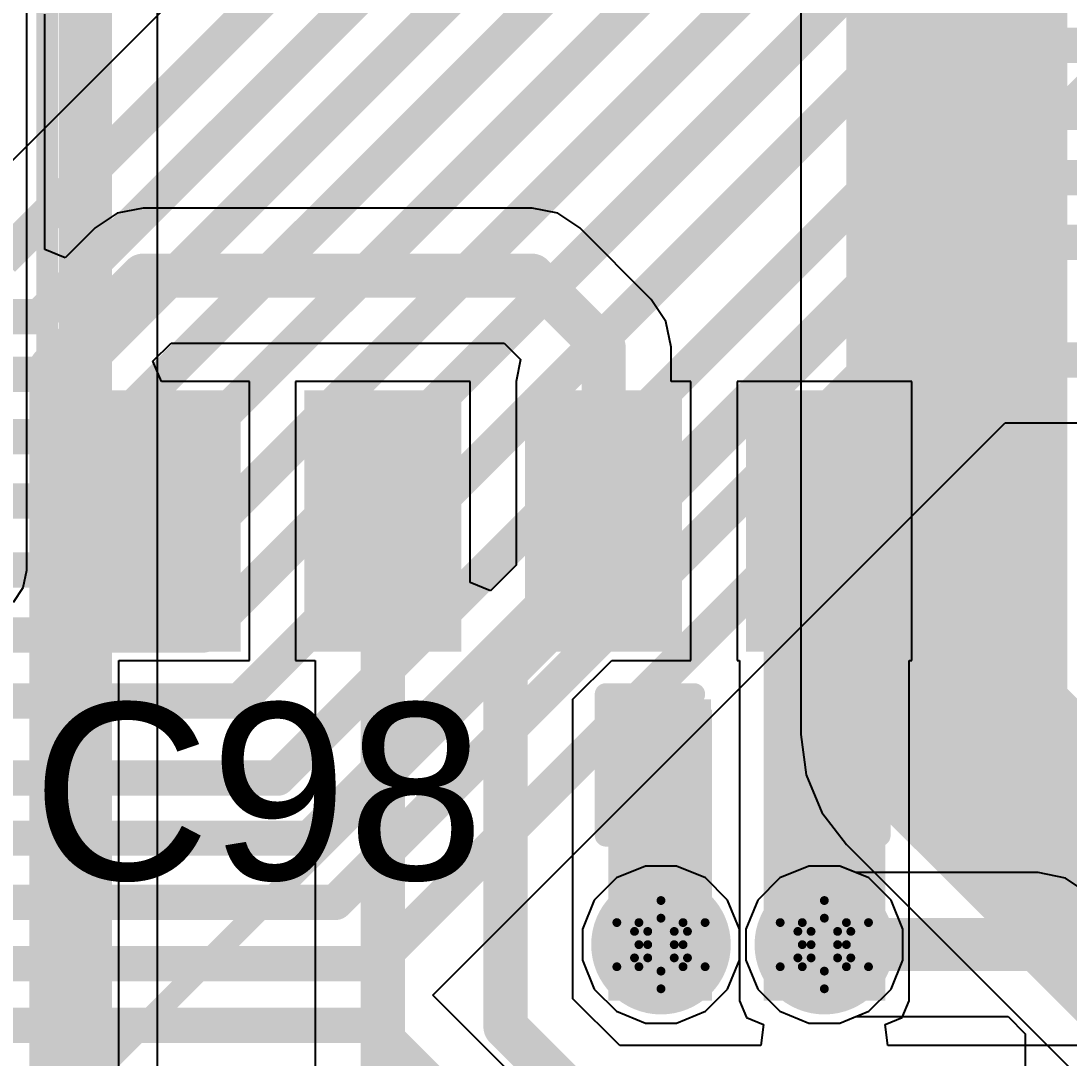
# Model space of a CAD drawing. Header units: inches. Extents: x -2.7 to 10.9, y -2.9 to 7.4.
# Drawn here: x 0.2722 to 0.5096, y 0.5096 to 0.7445 of the extents above; entities that cross this region are included whole.
import ezdxf

# ---------------------------------------------------------------- set-up
doc = ezdxf.new("R2010")
doc.units = ezdxf.units.IN
doc.header["$MEASUREMENT"] = 0
for name, color, linetype in [('Board Outline', 216, 'Continuous'), ('Bottom Layer', 5, 'Continuous'), ('Bottom Overlay', 54, 'Continuous'), ('Bottom Solder', 6, 'Continuous'), ('Drill Drawing', 1, 'Continuous'), ('Layer 2', 16, 'Continuous'), ('Layer 3', 76, 'Continuous'), ('Top Layer', 1, 'Continuous'), ('Top Overlay', 2, 'Continuous'), ('Top Paste', 8, 'Continuous'), ('Top Solder', 216, 'Continuous'), ('Via Holes', 16, 'Continuous')]:
    doc.layers.add(name, color=color, linetype=linetype)
doc.styles.add('Arial', font='', dxfattribs={"height": 0.2})
doc.styles.get('Arial').set_extended_font_data('Arial')

# ---------------------------------------------------------------- blocks, each defined once
blk = doc.blocks.new('SOP_8_30')
at = {"layer": 'Top Layer'}
for points in [[(-0.13386, 0.08878), (-0.08268, 0.08878), (-0.08268, 0.06122), (-0.13386, 0.06122)], [(0.08268, 0.08878), (0.13386, 0.08878), (0.13386, 0.06122), (0.08268, 0.06122)], [(-0.13386, 0.03878), (-0.08268, 0.03878), (-0.08268, 0.01122), (-0.13386, 0.01122)], [(0.08268, 0.03878), (0.13386, 0.03878), (0.13386, 0.01122), (0.08268, 0.01122)], [(-0.13386, -0.01122), (-0.08268, -0.01122), (-0.08268, -0.03878), (-0.13386, -0.03878)], [(0.08268, -0.01122), (0.13386, -0.01122), (0.13386, -0.03878), (0.08268, -0.03878)], [(-0.13386, -0.06122), (-0.08268, -0.06122), (-0.08268, -0.08878), (-0.13386, -0.08878)], [(0.08268, -0.06122), (0.13386, -0.06122), (0.13386, -0.08878), (0.08268, -0.08878)]]:
    blk.add_hatch(color=1, dxfattribs=at).paths.add_polyline_path(points)
at = {"layer": 'Top Overlay'}
blk.add_hatch(color=2, dxfattribs=at).paths.add_polyline_path([(-0.078, 0.05799), (-0.067, 0.05799), (-0.067, 0.08399), (-0.078, 0.08399)])
at = {"layer": 'Top Paste'}
for points in [[(-0.13386, 0.08878), (-0.08268, 0.08878), (-0.08268, 0.06122), (-0.13386, 0.06122)], [(0.08268, 0.08878), (0.13386, 0.08878), (0.13386, 0.06122), (0.08268, 0.06122)], [(-0.13386, 0.03878), (-0.08268, 0.03878), (-0.08268, 0.01122), (-0.13386, 0.01122)], [(0.08268, 0.03878), (0.13386, 0.03878), (0.13386, 0.01122), (0.08268, 0.01122)], [(-0.13386, -0.01122), (-0.08268, -0.01122), (-0.08268, -0.03878), (-0.13386, -0.03878)], [(0.08268, -0.01122), (0.13386, -0.01122), (0.13386, -0.03878), (0.08268, -0.03878)], [(-0.13386, -0.06122), (-0.08268, -0.06122), (-0.08268, -0.08878), (-0.13386, -0.08878)], [(0.08268, -0.06122), (0.13386, -0.06122), (0.13386, -0.08878), (0.08268, -0.08878)]]:
    blk.add_hatch(color=8, dxfattribs=at).paths.add_polyline_path(points)
at = {"layer": 'Top Solder'}
for points in [[(-0.13786, 0.09278), (-0.07868, 0.09278), (-0.07868, 0.05722), (-0.13786, 0.05722)], [(0.07868, 0.09278), (0.13786, 0.09278), (0.13786, 0.05722), (0.07868, 0.05722)], [(-0.13786, 0.04278), (-0.07868, 0.04278), (-0.07868, 0.00722), (-0.13786, 0.00722)], [(0.07868, 0.04278), (0.13786, 0.04278), (0.13786, 0.00722), (0.07868, 0.00722)], [(-0.13786, -0.00722), (-0.07868, -0.00722), (-0.07868, -0.04278), (-0.13786, -0.04278)], [(0.07868, -0.00722), (0.13786, -0.00722), (0.13786, -0.04278), (0.07868, -0.04278)], [(-0.13786, -0.05722), (-0.07868, -0.05722), (-0.07868, -0.09278), (-0.13786, -0.09278)], [(0.07868, -0.05722), (0.13786, -0.05722), (0.13786, -0.09278), (0.07868, -0.09278)]]:
    blk.add_hatch(color=216, dxfattribs=at).paths.add_polyline_path(points)
at = {"layer": 'Top Overlay'}
for points in [[(0.07986, 0.101, 0.005, 0.005, 0), (-0.08014, 0.101, 0.005, 0.005, 0)], [(-0.08014, 0.093, 0.005, 0.005, 0), (-0.08014, 0.101, 0.005, 0.005, 0)], [(0.07986, 0.093, 0.005, 0.005, 0), (0.07986, 0.101, 0.005, 0.005, 0)], [(-0.14014, 0.075, 0.005, 0.005, 0), (-0.14514, 0.08, 0.005, 0.005, 0)], [(-0.14514, 0.07, 0.005, 0.005, 0), (-0.14514, 0.08, 0.005, 0.005, 0)], [(-0.14514, 0.07, 0.005, 0.005, 0), (-0.14014, 0.075, 0.005, 0.005, 0)], [(-0.08014, -0.101, 0.005, 0.005, 0), (-0.08014, -0.093, 0.005, 0.005, 0)], [(0.07986, -0.101, 0.005, 0.005, 0), (0.07986, -0.093, 0.005, 0.005, 0)], [(0.07986, -0.101, 0.005, 0.005, 0), (-0.08014, -0.101, 0.005, 0.005, 0)]]:
    blk.add_lwpolyline(points, format="xyseb", dxfattribs=at)
for points in [[(-0.08139, 0.101, 0.0025, 0.0025, 1), (-0.07889, 0.101, 0.0025, 0.0025, 1)], [(-0.08139, 0.101, 0.0025, 0.0025, 1), (-0.07889, 0.101, 0.0025, 0.0025, 1)], [(0.07861, 0.101, 0.0025, 0.0025, 1), (0.08111, 0.101, 0.0025, 0.0025, 1)], [(0.07861, 0.101, 0.0025, 0.0025, 1), (0.08111, 0.101, 0.0025, 0.0025, 1)], [(-0.08139, 0.093, 0.0025, 0.0025, 1), (-0.07889, 0.093, 0.0025, 0.0025, 1)], [(0.07861, 0.093, 0.0025, 0.0025, 1), (0.08111, 0.093, 0.0025, 0.0025, 1)], [(-0.14639, 0.08, 0.0025, 0.0025, 1), (-0.14389, 0.08, 0.0025, 0.0025, 1)], [(-0.14639, 0.08, 0.0025, 0.0025, 1), (-0.14389, 0.08, 0.0025, 0.0025, 1)], [(-0.14139, 0.075, 0.0025, 0.0025, 1), (-0.13889, 0.075, 0.0025, 0.0025, 1)], [(-0.14139, 0.075, 0.0025, 0.0025, 1), (-0.13889, 0.075, 0.0025, 0.0025, 1)], [(-0.14639, 0.07, 0.0025, 0.0025, 1), (-0.14389, 0.07, 0.0025, 0.0025, 1)], [(-0.14639, 0.07, 0.0025, 0.0025, 1), (-0.14389, 0.07, 0.0025, 0.0025, 1)], [(-0.08139, -0.093, 0.0025, 0.0025, 1), (-0.07889, -0.093, 0.0025, 0.0025, 1)], [(0.07861, -0.093, 0.0025, 0.0025, 1), (0.08111, -0.093, 0.0025, 0.0025, 1)], [(-0.08139, -0.101, 0.0025, 0.0025, 1), (-0.07889, -0.101, 0.0025, 0.0025, 1)], [(-0.08139, -0.101, 0.0025, 0.0025, 1), (-0.07889, -0.101, 0.0025, 0.0025, 1)], [(0.07861, -0.101, 0.0025, 0.0025, 1), (0.08111, -0.101, 0.0025, 0.0025, 1)], [(0.07861, -0.101, 0.0025, 0.0025, 1), (0.08111, -0.101, 0.0025, 0.0025, 1)]]:
    blk.add_lwpolyline(points, format="xyseb", close=True, dxfattribs=at)
blk = doc.blocks.new('C___0402_32')
at = {"layer": 'Top Layer'}
for points in [[(-0.0275, -0.0125), (-0.0275, 0.0125), (-0.0095, 0.0125), (-0.0095, -0.0125)], [(0.0095, -0.0125), (0.0095, 0.0125), (0.0275, 0.0125), (0.0275, -0.0125)]]:
    blk.add_hatch(color=1, dxfattribs=at).paths.add_polyline_path(points)
at = {"layer": 'Top Paste'}
for points in [[(-0.0275, -0.0125), (-0.0275, 0.0125), (-0.0095, 0.0125), (-0.0095, -0.0125)], [(0.0095, -0.0125), (0.0095, 0.0125), (0.0275, 0.0125), (0.0275, -0.0125)]]:
    blk.add_hatch(color=8, dxfattribs=at).paths.add_polyline_path(points)
at = {"layer": 'Top Solder'}
for points in [[(-0.02986, -0.01486), (-0.02986, 0.01486), (-0.00714, 0.01486), (-0.00714, -0.01486)], [(0.00714, -0.01486), (0.00714, 0.01486), (0.02986, 0.01486), (0.02986, -0.01486)]]:
    blk.add_hatch(color=216, dxfattribs=at).paths.add_polyline_path(points)
at = {"layer": 'Top Overlay'}
for points in [[(-0.031, 0.016, 0.005, 0.005, 0), (-0.031, -0.016, 0.005, 0.005, 0)], [(-0.011, 0.016, 0.005, 0.005, 0), (-0.031, 0.016, 0.005, 0.005, 0)], [(0.031, 0.016, 0.005, 0.005, 0), (0.011, 0.016, 0.005, 0.005, 0)], [(0.031, 0.016, 0.005, 0.005, 0), (0.031, -0.016, 0.005, 0.005, 0)], [(-0.011, -0.016, 0.005, 0.005, 0), (-0.031, -0.016, 0.005, 0.005, 0)], [(0.031, -0.016, 0.005, 0.005, 0), (0.011, -0.016, 0.005, 0.005, 0)]]:
    blk.add_lwpolyline(points, format="xyseb", dxfattribs=at)
for points in [[(-0.03225, 0.016, 0.0025, 0.0025, 1), (-0.02975, 0.016, 0.0025, 0.0025, 1)], [(-0.03225, 0.016, 0.0025, 0.0025, 1), (-0.02975, 0.016, 0.0025, 0.0025, 1)], [(-0.01225, 0.016, 0.0025, 0.0025, 1), (-0.00975, 0.016, 0.0025, 0.0025, 1)], [(0.00975, 0.016, 0.0025, 0.0025, 1), (0.01225, 0.016, 0.0025, 0.0025, 1)], [(0.02975, 0.016, 0.0025, 0.0025, 1), (0.03225, 0.016, 0.0025, 0.0025, 1)], [(0.02975, 0.016, 0.0025, 0.0025, 1), (0.03225, 0.016, 0.0025, 0.0025, 1)], [(-0.03225, -0.016, 0.0025, 0.0025, 1), (-0.02975, -0.016, 0.0025, 0.0025, 1)], [(-0.03225, -0.016, 0.0025, 0.0025, 1), (-0.02975, -0.016, 0.0025, 0.0025, 1)], [(-0.01225, -0.016, 0.0025, 0.0025, 1), (-0.00975, -0.016, 0.0025, 0.0025, 1)], [(0.00975, -0.016, 0.0025, 0.0025, 1), (0.01225, -0.016, 0.0025, 0.0025, 1)], [(0.02975, -0.016, 0.0025, 0.0025, 1), (0.03225, -0.016, 0.0025, 0.0025, 1)], [(0.02975, -0.016, 0.0025, 0.0025, 1), (0.03225, -0.016, 0.0025, 0.0025, 1)]]:
    blk.add_lwpolyline(points, format="xyseb", close=True, dxfattribs=at)

msp = doc.modelspace()

# ---------------------------------------------------------------- hatches: boundary and pattern name
at = {"layer": 'Bottom Layer'}
h = msp.add_hatch(color=5, dxfattribs=at)
edge = h.paths.add_edge_path()
edge.add_arc((0.41715, 0.53528), 0.01181, 0, 360)
h = msp.add_hatch(color=5, dxfattribs=at)
edge = h.paths.add_edge_path()
edge.add_arc((0.45415, 0.53528), 0.01181, 0, 360)
at = {"layer": 'Bottom Solder'}
h = msp.add_hatch(color=6, dxfattribs=at)
edge = h.paths.add_edge_path()
edge.add_arc((0.41715, 0.53528), 0.01581, 0, 360)
h = msp.add_hatch(color=6, dxfattribs=at)
edge = h.paths.add_edge_path()
edge.add_arc((0.45415, 0.53528), 0.01581, 0, 360)
at = {"layer": 'Layer 2'}
h = msp.add_hatch(color=16, dxfattribs=at)
edge = h.paths.add_edge_path()
edge.add_arc((0.41715, 0.53528), 0.01181, 0, 360)
h = msp.add_hatch(color=16, dxfattribs=at)
edge = h.paths.add_edge_path()
edge.add_arc((0.45415, 0.53528), 0.01181, 0, 360)
at = {"layer": 'Layer 3'}
h = msp.add_hatch(color=76, dxfattribs=at)
edge = h.paths.add_edge_path()
edge.add_arc((0.41715, 0.53528), 0.01181, 0, 360)
h = msp.add_hatch(color=76, dxfattribs=at)
edge = h.paths.add_edge_path()
edge.add_arc((0.45415, 0.53528), 0.01181, 0, 360)
at = {"layer": 'Top Layer'}
for points in [[(0.44037, 0.52258), (0.46793, 0.52258), (0.46793, 0.65681), (0.44037, 0.65681)], [(0.4052, 0.52258), (0.42871, 0.52258), (0.42871, 0.5885), (0.4052, 0.5885)]]:
    msp.add_hatch(color=1, dxfattribs=at).paths.add_polyline_path(points)
h = msp.add_hatch(color=1, dxfattribs=at)
edge = h.paths.add_edge_path()
edge.add_arc((0.41715, 0.53528), 0.01181, 0, 360)
h = msp.add_hatch(color=1, dxfattribs=at)
edge = h.paths.add_edge_path()
edge.add_arc((0.45415, 0.53528), 0.01181, 0, 360)
at = {"layer": 'Top Solder'}
h = msp.add_hatch(color=216, dxfattribs=at)
edge = h.paths.add_edge_path()
edge.add_arc((0.41715, 0.53528), 0.01581, 0, 360)
h = msp.add_hatch(color=216, dxfattribs=at)
edge = h.paths.add_edge_path()
edge.add_arc((0.45415, 0.53528), 0.01581, 0, 360)
at = {"layer": 'Via Holes'}
h = msp.add_hatch(color=7, dxfattribs=at)
edge = h.paths.add_edge_path()
edge.add_arc((0.41715, 0.53528), 0.00591, 0, 360)
h = msp.add_hatch(color=7, dxfattribs=at)
edge = h.paths.add_edge_path()
edge.add_arc((0.45415, 0.53528), 0.00591, 0, 360)

# ---------------------------------------------------------------- linework, layer by layer
at = {"layer": 'Board Outline'}
msp.add_lwpolyline([(-2.49969, 1.37795, 0.005, 0.005, -0.740599), (2.8433, 0.25075, 0.005, 0.005, 0)], format="xyseb", dxfattribs=at)
at = {"layer": 'Bottom Layer'}
for p, q in [((0.34589, 0.78858), (0.26209, 0.70478)), ((0.36551, 0.52383), (0.49514, 0.65345)), ((0.49514, 0.65345), (0.66369, 0.65345)), ((0.45061, 0.55309), (0.44406, 0.55038)), ((0.45769, 0.55309), (0.45061, 0.55309)), ((0.46131, 0.55159), (0.45769, 0.55309)), ((0.50254, 0.55159), (0.46131, 0.55159)), ((0.50878, 0.55035), (0.50254, 0.55159)), ((0.44406, 0.55038), (0.43905, 0.54537)), ((0.51407, 0.54681), (0.50878, 0.55035)), ((0.43905, 0.54537), (0.43634, 0.53882)), ((0.43634, 0.53882), (0.43634, 0.53174)), ((0.43634, 0.53174), (0.43905, 0.52519)), ((0.43905, 0.52519), (0.44406, 0.52018)), ((0.41952, 0.46982), (0.36551, 0.52383)), ((0.44406, 0.52018), (0.45061, 0.51747)), ((0.45769, 0.51747), (0.46131, 0.51897)), ((0.46131, 0.51897), (0.49578, 0.51897)), ((0.49578, 0.51897), (0.49967, 0.51508)), ((0.45061, 0.51747), (0.45769, 0.51747)), ((0.49967, 0.51508), (0.49967, 0.42859))]:
    msp.add_line(p, q, dxfattribs=at)
for points in [[(0.268, 0.6905, 0.008, 0.008, 0), (0.4365, 0.859, 0.008, 0.008, 0)], [(0.27639, 0.6775, 0.008, 0.008, 0), (0.43489, 0.836, 0.008, 0.008, 0)], [(0.28434, 0.6645, 0.008, 0.008, 0), (0.43991, 0.82007, 0.008, 0.008, 0)], [(0.29117, 0.65038, 0.008, 0.008, 0), (0.44493, 0.80413, 0.008, 0.008, 0)], [(0.29845, 0.63575, 0.008, 0.008, 0), (0.45004, 0.78734, 0.008, 0.008, 0)], [(0.30568, 0.62013, 0.008, 0.008, 0), (0.45673, 0.77118, 0.008, 0.008, 0)], [(0.31352, 0.60543, 0.008, 0.008, 0), (0.46333, 0.75524, 0.008, 0.008, 0)], [(0.32171, 0.59046, 0.008, 0.008, 0), (0.47024, 0.739, 0.008, 0.008, 0)], [(0.47024, 0.739, 0.008, 0.008, 0), (0.88226, 0.739, 0.008, 0.008, 0)], [(0.33034, 0.573, 0.008, 0.008, 0), (0.48119, 0.72384, 0.008, 0.008, 0)], [(0.48119, 0.72384, 0.008, 0.008, 0), (0.82631, 0.72384, 0.008, 0.008, 0)], [(0.3376, 0.5594, 0.008, 0.008, 0), (0.48721, 0.709, 0.008, 0.008, 0)], [(0.48721, 0.709, 0.008, 0.008, 0), (0.81901, 0.709, 0.008, 0.008, 0)], [(0.3434, 0.54485, 0.008, 0.008, 0), (0.49295, 0.6944, 0.008, 0.008, 0)], [(0.49295, 0.6944, 0.008, 0.008, 0), (0.81133, 0.6944, 0.008, 0.008, 0)], [(0.08983, 0.6775, 0.008, 0.008, 0), (0.27639, 0.6775, 0.008, 0.008, 0)], [(0.3525, 0.531, 0.008, 0.008, 0), (0.48922, 0.66773, 0.008, 0.008, 0)], [(0.48922, 0.66773, 0.008, 0.008, 0), (0.6746, 0.66773, 0.008, 0.008, 0)], [(0.07898, 0.6645, 0.008, 0.008, 0), (0.28434, 0.6645, 0.008, 0.008, 0)], [(0.07247, 0.65038, 0.008, 0.008, 0), (0.29117, 0.65038, 0.008, 0.008, 0)], [(0.06596, 0.63575, 0.008, 0.008, 0), (0.29845, 0.63575, 0.008, 0.008, 0)], [(0.0595, 0.62013, 0.008, 0.008, 0), (0.30568, 0.62013, 0.008, 0.008, 0)], [(0.05418, 0.60543, 0.008, 0.008, 0), (0.31352, 0.60543, 0.008, 0.008, 0)], [(0.04463, 0.59046, 0.008, 0.008, 0), (0.32171, 0.59046, 0.008, 0.008, 0)], [(-0.17602, 0.573, 0.008, 0.008, 0), (0.33034, 0.573, 0.008, 0.008, 0)], [(-0.16907, 0.5594, 0.008, 0.008, 0), (0.3376, 0.5594, 0.008, 0.008, 0)], [(-0.16302, 0.54485, 0.008, 0.008, 0), (0.3434, 0.54485, 0.008, 0.008, 0)], [(0.45415, 0.53528, 0.012, 0.012, 0), (0.50254, 0.53528, 0.012, 0.012, 0)], [(0.50254, 0.53528, 0.012, 0.012, 0), (0.51598, 0.52184, 0.012, 0.012, 0)], [(-0.15606, 0.531, 0.008, 0.008, 0), (0.3525, 0.531, 0.008, 0.008, 0)], [(-0.14889, 0.517, 0.008, 0.008, 0), (0.35216, 0.517, 0.008, 0.008, 0)], [(0.35216, 0.517, 0.008, 0.008, 0), (0.41715, 0.45201, 0.008, 0.008, 0)]]:
    msp.add_lwpolyline(points, format="xyseb", dxfattribs=at)
for points in [[(0.46824, 0.739, 0.004, 0.004, 1), (0.47224, 0.739, 0.004, 0.004, 1)], [(0.46824, 0.739, 0.004, 0.004, 1), (0.47224, 0.739, 0.004, 0.004, 1)], [(0.47919, 0.72384, 0.004, 0.004, 1), (0.48319, 0.72384, 0.004, 0.004, 1)], [(0.47919, 0.72384, 0.004, 0.004, 1), (0.48319, 0.72384, 0.004, 0.004, 1)], [(0.48521, 0.709, 0.004, 0.004, 1), (0.48921, 0.709, 0.004, 0.004, 1)], [(0.48521, 0.709, 0.004, 0.004, 1), (0.48921, 0.709, 0.004, 0.004, 1)], [(0.49095, 0.6944, 0.004, 0.004, 1), (0.49495, 0.6944, 0.004, 0.004, 1)], [(0.49095, 0.6944, 0.004, 0.004, 1), (0.49495, 0.6944, 0.004, 0.004, 1)], [(0.27439, 0.6775, 0.004, 0.004, 1), (0.27839, 0.6775, 0.004, 0.004, 1)], [(0.27439, 0.6775, 0.004, 0.004, 1), (0.27839, 0.6775, 0.004, 0.004, 1)], [(0.48722, 0.66773, 0.004, 0.004, 1), (0.49122, 0.66773, 0.004, 0.004, 1)], [(0.48722, 0.66773, 0.004, 0.004, 1), (0.49122, 0.66773, 0.004, 0.004, 1)], [(0.28234, 0.6645, 0.004, 0.004, 1), (0.28634, 0.6645, 0.004, 0.004, 1)], [(0.28234, 0.6645, 0.004, 0.004, 1), (0.28634, 0.6645, 0.004, 0.004, 1)], [(0.28917, 0.65038, 0.004, 0.004, 1), (0.29317, 0.65038, 0.004, 0.004, 1)], [(0.28917, 0.65038, 0.004, 0.004, 1), (0.29317, 0.65038, 0.004, 0.004, 1)], [(0.29645, 0.63575, 0.004, 0.004, 1), (0.30045, 0.63575, 0.004, 0.004, 1)], [(0.29645, 0.63575, 0.004, 0.004, 1), (0.30045, 0.63575, 0.004, 0.004, 1)], [(0.30368, 0.62013, 0.004, 0.004, 1), (0.30768, 0.62013, 0.004, 0.004, 1)], [(0.30368, 0.62013, 0.004, 0.004, 1), (0.30768, 0.62013, 0.004, 0.004, 1)], [(0.31152, 0.60543, 0.004, 0.004, 1), (0.31552, 0.60543, 0.004, 0.004, 1)], [(0.31152, 0.60543, 0.004, 0.004, 1), (0.31552, 0.60543, 0.004, 0.004, 1)], [(0.31971, 0.59046, 0.004, 0.004, 1), (0.32371, 0.59046, 0.004, 0.004, 1)], [(0.31971, 0.59046, 0.004, 0.004, 1), (0.32371, 0.59046, 0.004, 0.004, 1)], [(0.32834, 0.573, 0.004, 0.004, 1), (0.33234, 0.573, 0.004, 0.004, 1)], [(0.32834, 0.573, 0.004, 0.004, 1), (0.33234, 0.573, 0.004, 0.004, 1)], [(0.3356, 0.5594, 0.004, 0.004, 1), (0.3396, 0.5594, 0.004, 0.004, 1)], [(0.3356, 0.5594, 0.004, 0.004, 1), (0.3396, 0.5594, 0.004, 0.004, 1)], [(0.3414, 0.54485, 0.004, 0.004, 1), (0.3454, 0.54485, 0.004, 0.004, 1)], [(0.3414, 0.54485, 0.004, 0.004, 1), (0.3454, 0.54485, 0.004, 0.004, 1)], [(0.45115, 0.53528, 0.006, 0.006, 1), (0.45715, 0.53528, 0.006, 0.006, 1)], [(0.49954, 0.53528, 0.006, 0.006, 1), (0.50554, 0.53528, 0.006, 0.006, 1)], [(0.49954, 0.53528, 0.006, 0.006, 1), (0.50554, 0.53528, 0.006, 0.006, 1)], [(0.3505, 0.531, 0.004, 0.004, 1), (0.3545, 0.531, 0.004, 0.004, 1)], [(0.3505, 0.531, 0.004, 0.004, 1), (0.3545, 0.531, 0.004, 0.004, 1)], [(0.35016, 0.517, 0.004, 0.004, 1), (0.35416, 0.517, 0.004, 0.004, 1)], [(0.35016, 0.517, 0.004, 0.004, 1), (0.35416, 0.517, 0.004, 0.004, 1)]]:
    msp.add_lwpolyline(points, format="xyseb", close=True, dxfattribs=at)
at = {"layer": 'Bottom Overlay'}
msp.add_lwpolyline([(0.256, 0.473, 0.005, 0.005, 0), (0.52, 0.737, 0.005, 0.005, 0)], format="xyseb", dxfattribs=at)
at = {"layer": 'Drill Drawing'}
for points in [[(0.41215, 0.54028, 0.002, 0.002, 0), (0.41715, 0.54528, 0.002, 0.002, 0)], [(0.41715, 0.54528, 0.002, 0.002, 0), (0.42215, 0.54028, 0.002, 0.002, 0)], [(0.44915, 0.54028, 0.002, 0.002, 0), (0.45415, 0.54528, 0.002, 0.002, 0)], [(0.45415, 0.54528, 0.002, 0.002, 0), (0.45915, 0.54028, 0.002, 0.002, 0)], [(0.40715, 0.54028, 0.002, 0.002, 0), (0.41215, 0.53528, 0.002, 0.002, 0)], [(0.40715, 0.54028, 0.002, 0.002, 0), (0.41215, 0.54028, 0.002, 0.002, 0)], [(0.41415, 0.53828, 0.002, 0.002, 0), (0.41715, 0.54128, 0.002, 0.002, 0)], [(0.41715, 0.54128, 0.002, 0.002, 0), (0.42015, 0.53828, 0.002, 0.002, 0)], [(0.42215, 0.54028, 0.002, 0.002, 0), (0.42715, 0.54028, 0.002, 0.002, 0)], [(0.42215, 0.53528, 0.002, 0.002, 0), (0.42715, 0.54028, 0.002, 0.002, 0)], [(0.44415, 0.54028, 0.002, 0.002, 0), (0.44915, 0.53528, 0.002, 0.002, 0)], [(0.44415, 0.54028, 0.002, 0.002, 0), (0.44915, 0.54028, 0.002, 0.002, 0)], [(0.45115, 0.53828, 0.002, 0.002, 0), (0.45415, 0.54128, 0.002, 0.002, 0)], [(0.45415, 0.54128, 0.002, 0.002, 0), (0.45715, 0.53828, 0.002, 0.002, 0)], [(0.45915, 0.54028, 0.002, 0.002, 0), (0.46415, 0.54028, 0.002, 0.002, 0)], [(0.45915, 0.53528, 0.002, 0.002, 0), (0.46415, 0.54028, 0.002, 0.002, 0)], [(0.41115, 0.53828, 0.002, 0.002, 0), (0.41415, 0.53528, 0.002, 0.002, 0)], [(0.41115, 0.53828, 0.002, 0.002, 0), (0.41415, 0.53828, 0.002, 0.002, 0)], [(0.42015, 0.53828, 0.002, 0.002, 0), (0.42315, 0.53828, 0.002, 0.002, 0)], [(0.42015, 0.53528, 0.002, 0.002, 0), (0.42315, 0.53828, 0.002, 0.002, 0)], [(0.44815, 0.53828, 0.002, 0.002, 0), (0.45115, 0.53528, 0.002, 0.002, 0)], [(0.44815, 0.53828, 0.002, 0.002, 0), (0.45115, 0.53828, 0.002, 0.002, 0)], [(0.45715, 0.53828, 0.002, 0.002, 0), (0.46015, 0.53828, 0.002, 0.002, 0)], [(0.45715, 0.53528, 0.002, 0.002, 0), (0.46015, 0.53828, 0.002, 0.002, 0)], [(0.40715, 0.53028, 0.002, 0.002, 0), (0.41215, 0.53528, 0.002, 0.002, 0)], [(0.41115, 0.53228, 0.002, 0.002, 0), (0.41415, 0.53528, 0.002, 0.002, 0)], [(0.42015, 0.53528, 0.002, 0.002, 0), (0.42315, 0.53228, 0.002, 0.002, 0)], [(0.42215, 0.53528, 0.002, 0.002, 0), (0.42715, 0.53028, 0.002, 0.002, 0)], [(0.44415, 0.53028, 0.002, 0.002, 0), (0.44915, 0.53528, 0.002, 0.002, 0)], [(0.44815, 0.53228, 0.002, 0.002, 0), (0.45115, 0.53528, 0.002, 0.002, 0)], [(0.45715, 0.53528, 0.002, 0.002, 0), (0.46015, 0.53228, 0.002, 0.002, 0)], [(0.45915, 0.53528, 0.002, 0.002, 0), (0.46415, 0.53028, 0.002, 0.002, 0)], [(0.41115, 0.53228, 0.002, 0.002, 0), (0.41415, 0.53228, 0.002, 0.002, 0)], [(0.41415, 0.53228, 0.002, 0.002, 0), (0.41715, 0.52928, 0.002, 0.002, 0)], [(0.41715, 0.52928, 0.002, 0.002, 0), (0.42015, 0.53228, 0.002, 0.002, 0)], [(0.42015, 0.53228, 0.002, 0.002, 0), (0.42315, 0.53228, 0.002, 0.002, 0)], [(0.44815, 0.53228, 0.002, 0.002, 0), (0.45115, 0.53228, 0.002, 0.002, 0)], [(0.45115, 0.53228, 0.002, 0.002, 0), (0.45415, 0.52928, 0.002, 0.002, 0)], [(0.45415, 0.52928, 0.002, 0.002, 0), (0.45715, 0.53228, 0.002, 0.002, 0)], [(0.45715, 0.53228, 0.002, 0.002, 0), (0.46015, 0.53228, 0.002, 0.002, 0)], [(0.40715, 0.53028, 0.002, 0.002, 0), (0.41215, 0.53028, 0.002, 0.002, 0)], [(0.41215, 0.53028, 0.002, 0.002, 0), (0.41715, 0.52528, 0.002, 0.002, 0)], [(0.41715, 0.52528, 0.002, 0.002, 0), (0.42215, 0.53028, 0.002, 0.002, 0)], [(0.42215, 0.53028, 0.002, 0.002, 0), (0.42715, 0.53028, 0.002, 0.002, 0)], [(0.44415, 0.53028, 0.002, 0.002, 0), (0.44915, 0.53028, 0.002, 0.002, 0)], [(0.44915, 0.53028, 0.002, 0.002, 0), (0.45415, 0.52528, 0.002, 0.002, 0)], [(0.45415, 0.52528, 0.002, 0.002, 0), (0.45915, 0.53028, 0.002, 0.002, 0)], [(0.45915, 0.53028, 0.002, 0.002, 0), (0.46415, 0.53028, 0.002, 0.002, 0)]]:
    msp.add_lwpolyline(points, format="xyseb", dxfattribs=at)
for points in [[(0.41665, 0.54528, 0.001, 0.001, 1), (0.41765, 0.54528, 0.001, 0.001, 1)], [(0.41665, 0.54528, 0.001, 0.001, 1), (0.41765, 0.54528, 0.001, 0.001, 1)], [(0.45365, 0.54528, 0.001, 0.001, 1), (0.45465, 0.54528, 0.001, 0.001, 1)], [(0.45365, 0.54528, 0.001, 0.001, 1), (0.45465, 0.54528, 0.001, 0.001, 1)], [(0.40665, 0.54028, 0.001, 0.001, 1), (0.40765, 0.54028, 0.001, 0.001, 1)], [(0.40665, 0.54028, 0.001, 0.001, 1), (0.40765, 0.54028, 0.001, 0.001, 1)], [(0.41165, 0.54028, 0.001, 0.001, 1), (0.41265, 0.54028, 0.001, 0.001, 1)], [(0.41165, 0.54028, 0.001, 0.001, 1), (0.41265, 0.54028, 0.001, 0.001, 1)], [(0.41665, 0.54128, 0.001, 0.001, 1), (0.41765, 0.54128, 0.001, 0.001, 1)], [(0.41665, 0.54128, 0.001, 0.001, 1), (0.41765, 0.54128, 0.001, 0.001, 1)], [(0.42165, 0.54028, 0.001, 0.001, 1), (0.42265, 0.54028, 0.001, 0.001, 1)], [(0.42165, 0.54028, 0.001, 0.001, 1), (0.42265, 0.54028, 0.001, 0.001, 1)], [(0.42665, 0.54028, 0.001, 0.001, 1), (0.42765, 0.54028, 0.001, 0.001, 1)], [(0.42665, 0.54028, 0.001, 0.001, 1), (0.42765, 0.54028, 0.001, 0.001, 1)], [(0.44365, 0.54028, 0.001, 0.001, 1), (0.44465, 0.54028, 0.001, 0.001, 1)], [(0.44365, 0.54028, 0.001, 0.001, 1), (0.44465, 0.54028, 0.001, 0.001, 1)], [(0.44865, 0.54028, 0.001, 0.001, 1), (0.44965, 0.54028, 0.001, 0.001, 1)], [(0.44865, 0.54028, 0.001, 0.001, 1), (0.44965, 0.54028, 0.001, 0.001, 1)], [(0.45365, 0.54128, 0.001, 0.001, 1), (0.45465, 0.54128, 0.001, 0.001, 1)], [(0.45365, 0.54128, 0.001, 0.001, 1), (0.45465, 0.54128, 0.001, 0.001, 1)], [(0.45865, 0.54028, 0.001, 0.001, 1), (0.45965, 0.54028, 0.001, 0.001, 1)], [(0.45865, 0.54028, 0.001, 0.001, 1), (0.45965, 0.54028, 0.001, 0.001, 1)], [(0.46365, 0.54028, 0.001, 0.001, 1), (0.46465, 0.54028, 0.001, 0.001, 1)], [(0.46365, 0.54028, 0.001, 0.001, 1), (0.46465, 0.54028, 0.001, 0.001, 1)], [(0.41065, 0.53828, 0.001, 0.001, 1), (0.41165, 0.53828, 0.001, 0.001, 1)], [(0.41065, 0.53828, 0.001, 0.001, 1), (0.41165, 0.53828, 0.001, 0.001, 1)], [(0.41365, 0.53828, 0.001, 0.001, 1), (0.41465, 0.53828, 0.001, 0.001, 1)], [(0.41365, 0.53828, 0.001, 0.001, 1), (0.41465, 0.53828, 0.001, 0.001, 1)], [(0.41965, 0.53828, 0.001, 0.001, 1), (0.42065, 0.53828, 0.001, 0.001, 1)], [(0.41965, 0.53828, 0.001, 0.001, 1), (0.42065, 0.53828, 0.001, 0.001, 1)], [(0.42265, 0.53828, 0.001, 0.001, 1), (0.42365, 0.53828, 0.001, 0.001, 1)], [(0.42265, 0.53828, 0.001, 0.001, 1), (0.42365, 0.53828, 0.001, 0.001, 1)], [(0.44765, 0.53828, 0.001, 0.001, 1), (0.44865, 0.53828, 0.001, 0.001, 1)], [(0.44765, 0.53828, 0.001, 0.001, 1), (0.44865, 0.53828, 0.001, 0.001, 1)], [(0.45065, 0.53828, 0.001, 0.001, 1), (0.45165, 0.53828, 0.001, 0.001, 1)], [(0.45065, 0.53828, 0.001, 0.001, 1), (0.45165, 0.53828, 0.001, 0.001, 1)], [(0.45665, 0.53828, 0.001, 0.001, 1), (0.45765, 0.53828, 0.001, 0.001, 1)], [(0.45665, 0.53828, 0.001, 0.001, 1), (0.45765, 0.53828, 0.001, 0.001, 1)], [(0.45965, 0.53828, 0.001, 0.001, 1), (0.46065, 0.53828, 0.001, 0.001, 1)], [(0.45965, 0.53828, 0.001, 0.001, 1), (0.46065, 0.53828, 0.001, 0.001, 1)], [(0.41165, 0.53528, 0.001, 0.001, 1), (0.41265, 0.53528, 0.001, 0.001, 1)], [(0.41165, 0.53528, 0.001, 0.001, 1), (0.41265, 0.53528, 0.001, 0.001, 1)], [(0.41365, 0.53528, 0.001, 0.001, 1), (0.41465, 0.53528, 0.001, 0.001, 1)], [(0.41365, 0.53528, 0.001, 0.001, 1), (0.41465, 0.53528, 0.001, 0.001, 1)], [(0.41965, 0.53528, 0.001, 0.001, 1), (0.42065, 0.53528, 0.001, 0.001, 1)], [(0.41965, 0.53528, 0.001, 0.001, 1), (0.42065, 0.53528, 0.001, 0.001, 1)], [(0.42165, 0.53528, 0.001, 0.001, 1), (0.42265, 0.53528, 0.001, 0.001, 1)], [(0.42165, 0.53528, 0.001, 0.001, 1), (0.42265, 0.53528, 0.001, 0.001, 1)], [(0.44865, 0.53528, 0.001, 0.001, 1), (0.44965, 0.53528, 0.001, 0.001, 1)], [(0.44865, 0.53528, 0.001, 0.001, 1), (0.44965, 0.53528, 0.001, 0.001, 1)], [(0.45065, 0.53528, 0.001, 0.001, 1), (0.45165, 0.53528, 0.001, 0.001, 1)], [(0.45065, 0.53528, 0.001, 0.001, 1), (0.45165, 0.53528, 0.001, 0.001, 1)], [(0.45665, 0.53528, 0.001, 0.001, 1), (0.45765, 0.53528, 0.001, 0.001, 1)], [(0.45665, 0.53528, 0.001, 0.001, 1), (0.45765, 0.53528, 0.001, 0.001, 1)], [(0.45865, 0.53528, 0.001, 0.001, 1), (0.45965, 0.53528, 0.001, 0.001, 1)], [(0.45865, 0.53528, 0.001, 0.001, 1), (0.45965, 0.53528, 0.001, 0.001, 1)], [(0.41065, 0.53228, 0.001, 0.001, 1), (0.41165, 0.53228, 0.001, 0.001, 1)], [(0.41065, 0.53228, 0.001, 0.001, 1), (0.41165, 0.53228, 0.001, 0.001, 1)], [(0.41365, 0.53228, 0.001, 0.001, 1), (0.41465, 0.53228, 0.001, 0.001, 1)], [(0.41365, 0.53228, 0.001, 0.001, 1), (0.41465, 0.53228, 0.001, 0.001, 1)], [(0.41965, 0.53228, 0.001, 0.001, 1), (0.42065, 0.53228, 0.001, 0.001, 1)], [(0.41965, 0.53228, 0.001, 0.001, 1), (0.42065, 0.53228, 0.001, 0.001, 1)], [(0.42265, 0.53228, 0.001, 0.001, 1), (0.42365, 0.53228, 0.001, 0.001, 1)], [(0.42265, 0.53228, 0.001, 0.001, 1), (0.42365, 0.53228, 0.001, 0.001, 1)], [(0.44765, 0.53228, 0.001, 0.001, 1), (0.44865, 0.53228, 0.001, 0.001, 1)], [(0.44765, 0.53228, 0.001, 0.001, 1), (0.44865, 0.53228, 0.001, 0.001, 1)], [(0.45065, 0.53228, 0.001, 0.001, 1), (0.45165, 0.53228, 0.001, 0.001, 1)], [(0.45065, 0.53228, 0.001, 0.001, 1), (0.45165, 0.53228, 0.001, 0.001, 1)], [(0.45665, 0.53228, 0.001, 0.001, 1), (0.45765, 0.53228, 0.001, 0.001, 1)], [(0.45665, 0.53228, 0.001, 0.001, 1), (0.45765, 0.53228, 0.001, 0.001, 1)], [(0.45965, 0.53228, 0.001, 0.001, 1), (0.46065, 0.53228, 0.001, 0.001, 1)], [(0.45965, 0.53228, 0.001, 0.001, 1), (0.46065, 0.53228, 0.001, 0.001, 1)], [(0.40665, 0.53028, 0.001, 0.001, 1), (0.40765, 0.53028, 0.001, 0.001, 1)], [(0.40665, 0.53028, 0.001, 0.001, 1), (0.40765, 0.53028, 0.001, 0.001, 1)], [(0.41165, 0.53028, 0.001, 0.001, 1), (0.41265, 0.53028, 0.001, 0.001, 1)], [(0.41165, 0.53028, 0.001, 0.001, 1), (0.41265, 0.53028, 0.001, 0.001, 1)], [(0.41665, 0.52928, 0.001, 0.001, 1), (0.41765, 0.52928, 0.001, 0.001, 1)], [(0.41665, 0.52928, 0.001, 0.001, 1), (0.41765, 0.52928, 0.001, 0.001, 1)], [(0.42165, 0.53028, 0.001, 0.001, 1), (0.42265, 0.53028, 0.001, 0.001, 1)], [(0.42165, 0.53028, 0.001, 0.001, 1), (0.42265, 0.53028, 0.001, 0.001, 1)], [(0.42665, 0.53028, 0.001, 0.001, 1), (0.42765, 0.53028, 0.001, 0.001, 1)], [(0.42665, 0.53028, 0.001, 0.001, 1), (0.42765, 0.53028, 0.001, 0.001, 1)], [(0.44365, 0.53028, 0.001, 0.001, 1), (0.44465, 0.53028, 0.001, 0.001, 1)], [(0.44365, 0.53028, 0.001, 0.001, 1), (0.44465, 0.53028, 0.001, 0.001, 1)], [(0.44865, 0.53028, 0.001, 0.001, 1), (0.44965, 0.53028, 0.001, 0.001, 1)], [(0.44865, 0.53028, 0.001, 0.001, 1), (0.44965, 0.53028, 0.001, 0.001, 1)], [(0.45365, 0.52928, 0.001, 0.001, 1), (0.45465, 0.52928, 0.001, 0.001, 1)], [(0.45365, 0.52928, 0.001, 0.001, 1), (0.45465, 0.52928, 0.001, 0.001, 1)], [(0.45865, 0.53028, 0.001, 0.001, 1), (0.45965, 0.53028, 0.001, 0.001, 1)], [(0.45865, 0.53028, 0.001, 0.001, 1), (0.45965, 0.53028, 0.001, 0.001, 1)], [(0.46365, 0.53028, 0.001, 0.001, 1), (0.46465, 0.53028, 0.001, 0.001, 1)], [(0.46365, 0.53028, 0.001, 0.001, 1), (0.46465, 0.53028, 0.001, 0.001, 1)], [(0.41665, 0.52528, 0.001, 0.001, 1), (0.41765, 0.52528, 0.001, 0.001, 1)], [(0.41665, 0.52528, 0.001, 0.001, 1), (0.41765, 0.52528, 0.001, 0.001, 1)], [(0.45365, 0.52528, 0.001, 0.001, 1), (0.45465, 0.52528, 0.001, 0.001, 1)], [(0.45365, 0.52528, 0.001, 0.001, 1), (0.45465, 0.52528, 0.001, 0.001, 1)]]:
    msp.add_lwpolyline(points, format="xyseb", close=True, dxfattribs=at)
at = {"layer": 'Layer 2'}
for p, q in [((0.3031, 0.44178), (0.3031, 0.75884)), ((0.45061, 0.55309), (0.44406, 0.55038)), ((0.45769, 0.55309), (0.45061, 0.55309)), ((0.46424, 0.55038), (0.45769, 0.55309)), ((0.44406, 0.55038), (0.43905, 0.54537)), ((0.46925, 0.54537), (0.46424, 0.55038)), ((0.43905, 0.54537), (0.43634, 0.53882)), ((0.47196, 0.53882), (0.46925, 0.54537)), ((0.43634, 0.53882), (0.43634, 0.53174)), ((0.47196, 0.53174), (0.47196, 0.53882)), ((0.43634, 0.53174), (0.43905, 0.52519)), ((0.46925, 0.52519), (0.47196, 0.53174)), ((0.43905, 0.52519), (0.44406, 0.52018)), ((0.46424, 0.52018), (0.46925, 0.52519)), ((0.44406, 0.52018), (0.45061, 0.51747)), ((0.45769, 0.51747), (0.46424, 0.52018)), ((0.45061, 0.51747), (0.45769, 0.51747))]:
    msp.add_line(p, q, dxfattribs=at)
msp.add_lwpolyline([(0.28679, 0.43502, 0.012, 0.012, 0), (0.28679, 0.766, 0.012, 0.012, 0)], format="xyseb", dxfattribs=at)
at = {"layer": 'Layer 3'}
for p, q in [((0.44886, 1.31761), (0.44886, 0.5829)), ((0.27349, 0.62008), (0.27349, 0.74757)), ((0.27272, 0.61618), (0.27349, 0.62008)), ((0.27051, 0.61287), (0.27272, 0.61618)), ((0.44886, 0.5829), (0.45006, 0.57377)), ((0.45006, 0.57377), (0.45359, 0.56525)), ((0.45359, 0.56525), (0.4592, 0.55794)), ((0.4592, 0.55794), (0.63932, 0.37782)), ((0.41361, 0.55309), (0.40706, 0.55038)), ((0.42069, 0.55309), (0.41361, 0.55309)), ((0.42724, 0.55038), (0.42069, 0.55309)), ((0.40706, 0.55038), (0.40205, 0.54537)), ((0.43225, 0.54537), (0.42724, 0.55038)), ((0.40205, 0.54537), (0.39934, 0.53882)), ((0.43496, 0.53882), (0.43225, 0.54537)), ((0.39934, 0.53882), (0.39934, 0.53174)), ((0.43496, 0.53174), (0.43496, 0.53882)), ((0.39934, 0.53174), (0.40205, 0.52519)), ((0.43225, 0.52519), (0.43496, 0.53174)), ((0.40205, 0.52519), (0.40706, 0.52018)), ((0.42724, 0.52018), (0.43225, 0.52519)), ((0.40706, 0.52018), (0.41361, 0.51747)), ((0.42069, 0.51747), (0.42724, 0.52018)), ((0.41361, 0.51747), (0.42069, 0.51747))]:
    msp.add_line(p, q, dxfattribs=at)
for points in [[(0.48416, 0.5829, 0.05, 0.05, 0), (0.48416, 1.33224, 0.05, 0.05, 0)], [(0.48416, 0.5829, 0.05, 0.05, 0), (0.75602, 0.31104, 0.05, 0.05, 0)]]:
    msp.add_lwpolyline(points, format="xyseb", dxfattribs=at)
msp.add_lwpolyline([(0.47166, 0.5829, 0.025, 0.025, 1), (0.49666, 0.5829, 0.025, 0.025, 1)], format="xyseb", close=True, dxfattribs=at)
msp.add_lwpolyline([(0.47166, 0.5829, 0.025, 0.025, 1), (0.49666, 0.5829, 0.025, 0.025, 1)], format="xyseb", close=True, dxfattribs=at)
at = {"layer": 'Top Layer'}
for p, q in [((0.27761, 0.69275), (0.27761, 0.74602)), ((0.29399, 0.70094), (0.28903, 0.69763)), ((0.29984, 0.70211), (0.29399, 0.70094)), ((0.38794, 0.70211), (0.29984, 0.70211)), ((0.39379, 0.70094), (0.38794, 0.70211)), ((0.39875, 0.69763), (0.39379, 0.70094)), ((0.28903, 0.69763), (0.28223, 0.69083)), ((0.41496, 0.68142), (0.39875, 0.69763)), ((0.28223, 0.69083), (0.27761, 0.69275)), ((0.41828, 0.67646), (0.41496, 0.68142)), ((0.41944, 0.6706), (0.41828, 0.67646)), ((0.30209, 0.66743), (0.30618, 0.67152)), ((0.30618, 0.67152), (0.3816, 0.67152)), ((0.3816, 0.67152), (0.38531, 0.66781)), ((0.41944, 0.66281), (0.41944, 0.6706)), ((0.304, 0.66281), (0.30209, 0.66743)), ((0.38531, 0.66781), (0.38437, 0.66281)), ((0.32393, 0.66281), (0.304, 0.66281)), ((0.32393, 0.59963), (0.32393, 0.66281)), ((0.37393, 0.66281), (0.33437, 0.66281)), ((0.33437, 0.66281), (0.33437, 0.59963)), ((0.37393, 0.61735), (0.37393, 0.66281)), ((0.38437, 0.66281), (0.38437, 0.66281)), ((0.38437, 0.66281), (0.38437, 0.62126)), ((0.42393, 0.66281), (0.41944, 0.66281)), ((0.42393, 0.59963), (0.42393, 0.66281)), ((0.47393, 0.66281), (0.43437, 0.66281)), ((0.43437, 0.66281), (0.43437, 0.59963)), ((0.47393, 0.59963), (0.47393, 0.66281)), ((0.38437, 0.62126), (0.37855, 0.61544)), ((0.37855, 0.61544), (0.37393, 0.61735)), ((0.29436, 0.40307), (0.29436, 0.59963)), ((0.29436, 0.59963), (0.32393, 0.59963)), ((0.33437, 0.59963), (0.33886, 0.59963)), ((0.33886, 0.59963), (0.33886, 0.51208)), ((0.39722, 0.59086), (0.406, 0.59963)), ((0.406, 0.59963), (0.42393, 0.59963)), ((0.43437, 0.59963), (0.43496, 0.59963)), ((0.43496, 0.59963), (0.43496, 0.52258)), ((0.47334, 0.52258), (0.47334, 0.59963)), ((0.47334, 0.59963), (0.47393, 0.59963)), ((0.39722, 0.52301), (0.39722, 0.59086)), ((0.40782, 0.51241), (0.39722, 0.52301)), ((0.43496, 0.52258), (0.43654, 0.51875)), ((0.47176, 0.51875), (0.47334, 0.52258)), ((0.43654, 0.51875), (0.44037, 0.51717)), ((0.46793, 0.51717), (0.47176, 0.51875)), ((0.44037, 0.51717), (0.43978, 0.51241)), ((0.46851, 0.51241), (0.46793, 0.51717)), ((0.33886, 0.51208), (0.33886, 0.06584)), ((0.43978, 0.51241), (0.40782, 0.51241)), ((0.51736, 0.51241), (0.46851, 0.51241))]:
    msp.add_line(p, q, dxfattribs=at)
for points in [[(0.27907, 0.66604, 0.01, 0.01, 0), (0.29984, 0.68681, 0.01, 0.01, 0)], [(0.29984, 0.68681, 0.01, 0.01, 0), (0.38794, 0.68681, 0.01, 0.01, 0)], [(0.38794, 0.68681, 0.01, 0.01, 0), (0.40415, 0.6706, 0.01, 0.01, 0)], [(0.40415, 0.63122, 0.01, 0.01, 0), (0.40415, 0.6706, 0.01, 0.01, 0)], [(0.27907, 0.40307, 0.01, 0.01, 0), (0.27907, 0.66604, 0.01, 0.01, 0)], [(0.35415, 0.51208, 0.01, 0.01, 0), (0.35415, 0.63122, 0.01, 0.01, 0)], [(0.40415, 0.61941, 0.01, 0.01, 0), (0.40415, 0.63122, 0.01, 0.01, 0)], [(0.38193, 0.59719, 0.01, 0.01, 0), (0.40415, 0.61941, 0.01, 0.01, 0)], [(0.38193, 0.51667, 0.01, 0.01, 0), (0.38193, 0.59719, 0.01, 0.01, 0)], [(0.38193, 0.51667, 0.01, 0.01, 0), (0.40148, 0.49712, 0.01, 0.01, 0)], [(0.35415, 0.01887, 0.01, 0.01, 0), (0.35415, 0.51208, 0.01, 0.01, 0)], [(0.35415, 0.51208, 0.01, 0.01, 0), (0.38877, 0.47746, 0.01, 0.01, 0)]]:
    msp.add_lwpolyline(points, format="xyseb", dxfattribs=at)
for points in [[(0.29734, 0.68681, 0.005, 0.005, 1), (0.30234, 0.68681, 0.005, 0.005, 1)], [(0.29734, 0.68681, 0.005, 0.005, 1), (0.30234, 0.68681, 0.005, 0.005, 1)], [(0.38544, 0.68681, 0.005, 0.005, 1), (0.39044, 0.68681, 0.005, 0.005, 1)], [(0.38544, 0.68681, 0.005, 0.005, 1), (0.39044, 0.68681, 0.005, 0.005, 1)], [(0.40165, 0.6706, 0.005, 0.005, 1), (0.40665, 0.6706, 0.005, 0.005, 1)], [(0.40165, 0.6706, 0.005, 0.005, 1), (0.40665, 0.6706, 0.005, 0.005, 1)], [(0.27657, 0.66604, 0.005, 0.005, 1), (0.28157, 0.66604, 0.005, 0.005, 1)], [(0.27657, 0.66604, 0.005, 0.005, 1), (0.28157, 0.66604, 0.005, 0.005, 1)], [(0.35165, 0.63122, 0.005, 0.005, 1), (0.35665, 0.63122, 0.005, 0.005, 1)], [(0.40165, 0.63122, 0.005, 0.005, 1), (0.40665, 0.63122, 0.005, 0.005, 1)], [(0.40165, 0.63122, 0.005, 0.005, 1), (0.40665, 0.63122, 0.005, 0.005, 1)], [(0.40165, 0.61941, 0.005, 0.005, 1), (0.40665, 0.61941, 0.005, 0.005, 1)], [(0.40165, 0.61941, 0.005, 0.005, 1), (0.40665, 0.61941, 0.005, 0.005, 1)], [(0.37943, 0.59719, 0.005, 0.005, 1), (0.38443, 0.59719, 0.005, 0.005, 1)], [(0.37943, 0.59719, 0.005, 0.005, 1), (0.38443, 0.59719, 0.005, 0.005, 1)], [(0.37943, 0.51667, 0.005, 0.005, 1), (0.38443, 0.51667, 0.005, 0.005, 1)], [(0.37943, 0.51667, 0.005, 0.005, 1), (0.38443, 0.51667, 0.005, 0.005, 1)], [(0.35165, 0.51208, 0.005, 0.005, 1), (0.35665, 0.51208, 0.005, 0.005, 1)], [(0.35165, 0.51208, 0.005, 0.005, 1), (0.35665, 0.51208, 0.005, 0.005, 1)], [(0.35165, 0.51208, 0.005, 0.005, 1), (0.35665, 0.51208, 0.005, 0.005, 1)]]:
    msp.add_lwpolyline(points, format="xyseb", close=True, dxfattribs=at)

# ---------------------------------------------------------------- block references
for name, p, rotation in [('SOP_8_30', (0.37915, 0.73949), 270), ('C___0402_32', (0.43565, 0.576), 180)]:
    msp.add_blockref(name, p, dxfattribs=dict(rotation=rotation))

# ---------------------------------------------------------------- texts
at = {"layer": 'Top Overlay', "style": 'Arial'}
msp.add_text('C98', height=0.04, dxfattribs=at).set_placement((0.27468, 0.55001))

doc.saveas('drawing.dxf')
